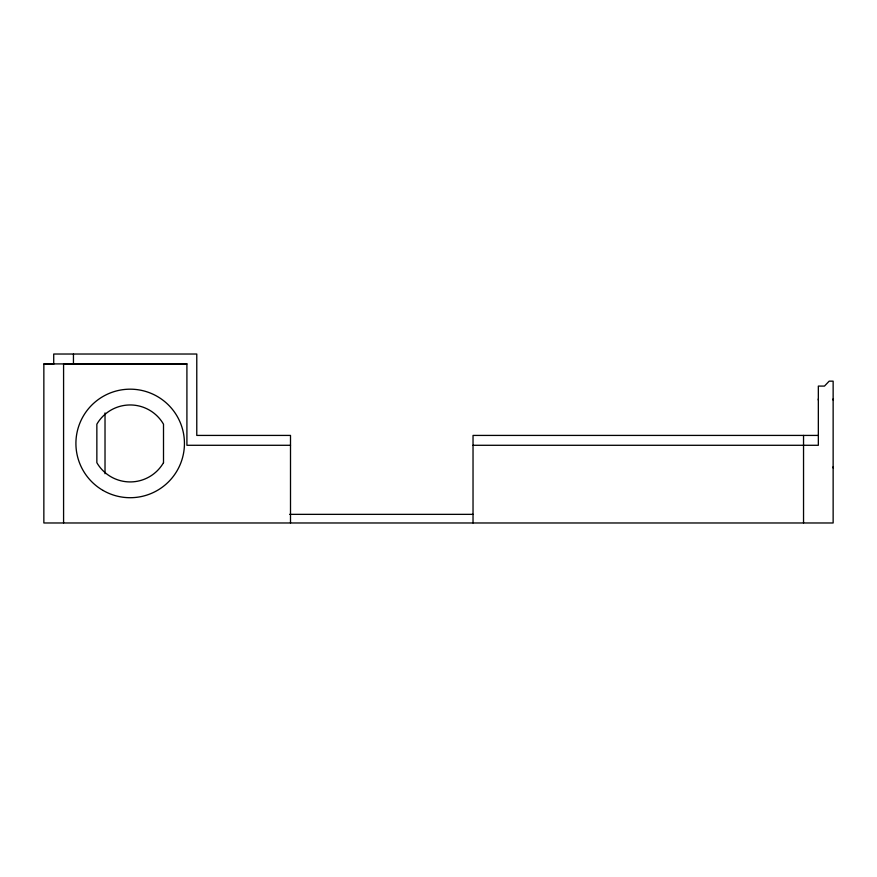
<?xml version="1.0" encoding="UTF-8"?>
<svg xmlns="http://www.w3.org/2000/svg" width="877" height="877" viewBox="0 0 877 877"><rect width="100%" height="100%" fill="white"/><g stroke="black" fill="none" stroke-linecap="round" stroke-linejoin="round"><path stroke-width="1.32" d="M818.34 400.087L818.34 398.914M833.15 467.978L833.15 466.794M833.15 400.087L833.15 398.914M290.506 445.286L186.911 445.286L186.911 363.889L63.582 363.911L63.582 522.977M186.911 363.889L43.85 363.911L43.85 522.977L833.139 522.977L833.139 381.155L829.182 381.155L824.479 386.088L818.34 386.088L818.34 445.286L473.032 445.286M43.85 364.108L53.716 364.108M818.34 435.42L473.032 435.42L473.032 522.977M289.673 514.35L473.032 514.35M803.54 435.42L803.54 522.977M290.506 522.977L290.506 435.42L196.777 435.42L196.777 354.023L53.716 354.023L53.716 363.889M105.021 412.946L105.021 473.701M73.449 354.023L73.449 363.889M163.506 462.683L163.506 424.205A38.478 38.478 0 0 0 96.854 424.205L96.854 462.683A38.478 38.478 0 0 0 163.506 462.683M103.047 490.44A54.264 54.264 0 0 0 184.444 443.444A54.264 54.264 0 0 0 103.047 396.448A54.264 54.264 0 0 0 103.047 490.44"/></g></svg>
